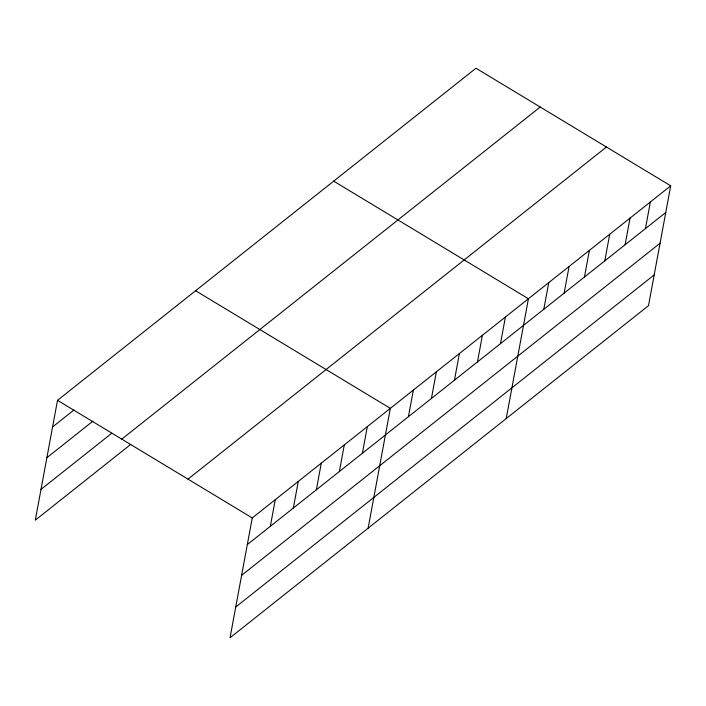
<?xml version="1.0" encoding="UTF-8"?>
<svg xmlns="http://www.w3.org/2000/svg" width="706" height="706" viewBox="0 0 706 706"><rect width="100%" height="100%" fill="white"/><g stroke="black" fill="none" stroke-linecap="round" stroke-linejoin="round"><path stroke-width="1.06" d="M670.7 185.837L252.254 517.948L230.041 637.774L648.487 305.672L670.7 185.837L475.959 68.226L57.513 400.328L35.3 520.163L130.769 444.392M270.327 526.314L275.269 499.68M293.343 508.046L298.285 481.413M316.359 489.779L321.301 463.145M339.374 471.52L344.307 444.886M362.39 453.252L367.323 426.618M368.135 528.185L390.339 408.35L195.597 290.731M408.421 416.716L413.354 390.083M431.437 398.449L436.37 371.824M454.443 380.19L459.385 353.556M477.459 361.922L482.401 335.288M500.475 343.654L505.417 317.02M506.22 418.587L528.432 298.753L333.682 181.142M543.814 309.263L548.756 282.629M564.138 293.131L569.08 266.497M584.462 276.999L589.404 250.365M604.786 260.867L609.728 234.233M625.119 244.735L630.052 218.101M645.443 228.603L650.376 201.969M52.571 426.962L73.883 410.045M46.87 457.717L92.901 421.182M41.001 489.408L111.751 433.255M121.776 439.141L540.222 107.038M187.99 479.136L606.436 147.024M247.312 544.582L665.767 212.471M241.62 575.337L660.066 243.226M235.742 607.019L654.188 274.916M57.513 400.328L252.254 517.948"/></g></svg>
